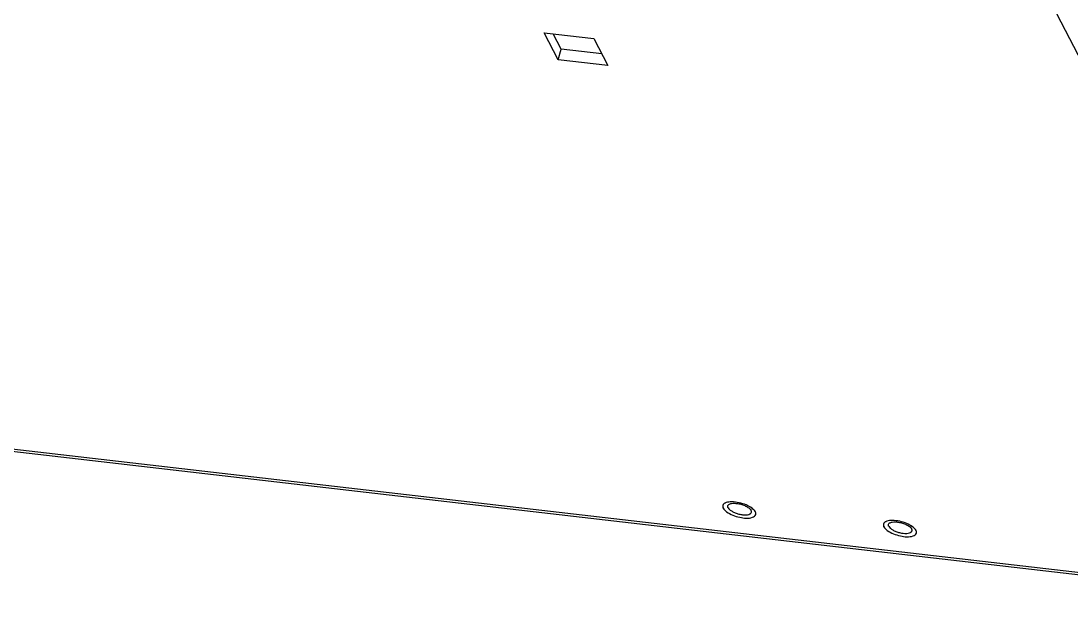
# Model space of a CAD drawing. Header units: millimetres. Extents: x -177 to 18421, y -5017 to 3255.
# Drawn here: x 13233.73 to 13265.99, y 1954.99 to 1973.03 of the extents above; entities that cross this region are included whole.
import ezdxf

# ---------------------------------------------------------------- set-up
doc = ezdxf.new("R2010")
doc.units = ezdxf.units.MM
doc.header["$LTSCALE"] = 46.255
doc.layers.get('0').update_dxf_attribs({"linetype": 'CONTINUOUS'})
doc.layers.add('02___PRT_ALL_AXES', color=7, linetype='CONTINUOUS')

msp = doc.modelspace()

# ---------------------------------------------------------------- linework, layer by layer
at = {"color": 3, "linetype": 'Continuous'}
for p, q in [((13264.486, 1975.308), (13274.969, 1955.074)), ((13169.485, 1967.298), (13274.969, 1955.074)), ((13169.581, 1967.213), (13275.064, 1954.989))]:
    msp.add_line(p, q, dxfattribs=at)
at = {"layer": '02___PRT_ALL_AXES', "color": 3, "linetype": 'Continuous'}
for p, q in [((13249.801, 1972.673), (13251.329, 1972.496)), ((13250.232, 1971.841), (13249.801, 1972.673)), ((13251.329, 1972.496), (13251.76, 1971.664)), ((13251.76, 1971.664), (13250.232, 1971.841))]:
    msp.add_line(p, q, dxfattribs=at)
at = {"layer": '02___PRT_ALL_AXES', "color": 7, "linetype": 'Continuous'}
for p, q in [((13250.323, 1972.171), (13250.08, 1972.641)), ((13250.232, 1971.841), (13250.323, 1972.171)), ((13251.572, 1972.026), (13250.323, 1972.171)), ((13255.307, 1958.059), (13255.314, 1958.088)), ((13260.242, 1957.487), (13260.25, 1957.516))]:
    msp.add_line(p, q, dxfattribs=at)
at = {"layer": '02___PRT_ALL_AXES', "color": 3, "linetype": 'Continuous'}
for centre in [(13255.38, 1958.118), (13260.315, 1957.546)]:
    msp.add_arc(centre, 0.0885, 152.6183, 164.4172, dxfattribs=at)
for points, knots in [([(13255.294, 1958.142), (13255.292, 1958.134), (13255.29, 1958.115), (13255.293, 1958.097), (13255.295, 1958.088)], [0, 0, 0, 0, 0.484279, 1, 1, 1, 1]), ([(13255.337, 1958.199), (13255.33, 1958.194), (13255.316, 1958.182), (13255.305, 1958.167), (13255.301, 1958.159)], [0, 0, 0, 0, 0.523205, 1, 1, 1, 1]), ([(13255.394, 1958.228), (13255.384, 1958.224), (13255.364, 1958.216), (13255.346, 1958.205), (13255.337, 1958.199)], [0, 0, 0, 0, 0.527415, 1, 1, 1, 1]), ([(13255.295, 1958.088), (13255.297, 1958.083), (13255.3, 1958.073), (13255.304, 1958.064), (13255.307, 1958.059)], [0, 0, 0, 0, 0.485933, 1, 1, 1, 1]), ([(13255.41, 1957.948), (13255.527, 1957.861), (13255.792, 1957.765), (13256.082, 1957.734), (13256.206, 1957.777)], [0, 0, 0, 0, 0.526547, 1, 1, 1, 1]), ([(13256.31, 1957.887), (13256.309, 1957.896), (13256.306, 1957.917), (13256.299, 1957.935), (13256.294, 1957.945)], [0, 0, 0, 0, 0.474005, 1, 1, 1, 1]), ([(13256.306, 1957.862), (13256.307, 1957.866), (13256.309, 1957.874), (13256.31, 1957.883), (13256.31, 1957.887)], [0, 0, 0, 0, 0.496196, 1, 1, 1, 1]), ([(13260.23, 1957.57), (13260.228, 1957.562), (13260.226, 1957.543), (13260.228, 1957.525), (13260.231, 1957.516)], [0, 0, 0, 0, 0.484279, 1, 1, 1, 1]), ([(13260.231, 1957.516), (13260.232, 1957.511), (13260.236, 1957.501), (13260.24, 1957.492), (13260.242, 1957.487)], [0, 0, 0, 0, 0.485933, 1, 1, 1, 1]), ([(13260.273, 1957.627), (13260.265, 1957.622), (13260.251, 1957.61), (13260.241, 1957.595), (13260.237, 1957.587)], [0, 0, 0, 0, 0.523205, 1, 1, 1, 1]), ([(13260.33, 1957.656), (13260.319, 1957.652), (13260.3, 1957.644), (13260.281, 1957.633), (13260.273, 1957.627)], [0, 0, 0, 0, 0.527415, 1, 1, 1, 1]), ([(13260.346, 1957.376), (13260.463, 1957.289), (13260.728, 1957.193), (13261.018, 1957.162), (13261.142, 1957.205)], [0, 0, 0, 0, 0.526547, 1, 1, 1, 1]), ([(13261.245, 1957.315), (13261.245, 1957.324), (13261.242, 1957.345), (13261.234, 1957.364), (13261.23, 1957.373)], [0, 0, 0, 0, 0.474005, 1, 1, 1, 1]), ([(13261.242, 1957.29), (13261.243, 1957.294), (13261.245, 1957.302), (13261.245, 1957.311), (13261.245, 1957.315)], [0, 0, 0, 0, 0.496196, 1, 1, 1, 1])]:
    msp.add_open_spline(points, degree=3, knots=knots, dxfattribs=at)
for points in [[(13255.568, 1958.252), (13255.509, 1958.252), (13255.449, 1958.247), (13255.394, 1958.228)], [(13256.01, 1958.156), (13255.871, 1958.215), (13255.718, 1958.251), (13255.568, 1958.252)], [(13256.19, 1958.056), (13256.135, 1958.097), (13256.073, 1958.129), (13256.01, 1958.156)], [(13255.307, 1958.059), (13255.33, 1958.014), (13255.37, 1957.978), (13255.41, 1957.948)], [(13256.294, 1957.945), (13256.271, 1957.99), (13256.231, 1958.026), (13256.19, 1958.056)], [(13256.206, 1957.777), (13256.248, 1957.791), (13256.294, 1957.82), (13256.306, 1957.862)], [(13260.242, 1957.487), (13260.266, 1957.442), (13260.305, 1957.407), (13260.346, 1957.376)], [(13260.504, 1957.68), (13260.445, 1957.68), (13260.385, 1957.675), (13260.33, 1957.656)], [(13260.945, 1957.584), (13260.807, 1957.643), (13260.654, 1957.679), (13260.504, 1957.68)], [(13261.126, 1957.484), (13261.071, 1957.525), (13261.009, 1957.558), (13260.945, 1957.584)], [(13261.23, 1957.373), (13261.206, 1957.418), (13261.167, 1957.454), (13261.126, 1957.484)], [(13261.142, 1957.205), (13261.184, 1957.219), (13261.23, 1957.248), (13261.242, 1957.29)]]:
    msp.add_open_spline(points, degree=3, dxfattribs=at)
at = {"layer": '02___PRT_ALL_AXES', "color": 7, "linetype": 'Continuous'}
for points, knots in [([(13255.448, 1958.091), (13255.447, 1958.095), (13255.444, 1958.107), (13255.444, 1958.121), (13255.447, 1958.13)], [0, 0, 0, 0, 0.265804, 1, 1, 1, 1]), ([(13255.447, 1958.13), (13255.449, 1958.139), (13255.458, 1958.156), (13255.483, 1958.177), (13255.517, 1958.193), (13255.576, 1958.208), (13255.667, 1958.211), (13255.786, 1958.196), (13255.907, 1958.163), (13256.018, 1958.116), (13256.105, 1958.06), (13256.148, 1958.014), (13256.161, 1957.99)], [0, 0, 0, 0, 0.033684, 0.071836, 0.117217, 0.170823, 0.301061, 0.453971, 0.615184, 0.768732, 0.900121, 1, 1, 1, 1]), ([(13255.456, 1958.072), (13255.455, 1958.073), (13255.452, 1958.08), (13255.449, 1958.086), (13255.448, 1958.091)], [0, 0, 0, 0, 0.260958, 1, 1, 1, 1]), ([(13255.456, 1958.072), (13255.467, 1958.05), (13255.505, 1958.008), (13255.581, 1957.956), (13255.678, 1957.91), (13255.787, 1957.875), (13255.898, 1957.855), (13256.001, 1957.85), (13256.086, 1957.862), (13256.133, 1957.883), (13256.149, 1957.898)], [0, 0, 0, 0, 0.09442, 0.216814, 0.36051, 0.514527, 0.666202, 0.803238, 0.915853, 1, 1, 1, 1]), ([(13256.149, 1957.898), (13256.151, 1957.9), (13256.161, 1957.91), (13256.167, 1957.922), (13256.17, 1957.931)], [0, 0, 0, 0, 0.265894, 1, 1, 1, 1]), ([(13256.17, 1957.931), (13256.172, 1957.94), (13256.173, 1957.961), (13256.166, 1957.98), (13256.161, 1957.99)], [0, 0, 0, 0, 0.466766, 1, 1, 1, 1]), ([(13260.383, 1957.52), (13260.382, 1957.523), (13260.379, 1957.536), (13260.38, 1957.549), (13260.382, 1957.558)], [0, 0, 0, 0, 0.265804, 1, 1, 1, 1]), ([(13260.382, 1957.558), (13260.385, 1957.567), (13260.394, 1957.585), (13260.419, 1957.605), (13260.452, 1957.621), (13260.512, 1957.636), (13260.603, 1957.639), (13260.722, 1957.624), (13260.843, 1957.591), (13260.953, 1957.544), (13261.04, 1957.488), (13261.084, 1957.442), (13261.096, 1957.418)], [0, 0, 0, 0, 0.033684, 0.071836, 0.117217, 0.170823, 0.301061, 0.453971, 0.615184, 0.768732, 0.900121, 1, 1, 1, 1]), ([(13260.391, 1957.5), (13260.39, 1957.501), (13260.387, 1957.508), (13260.385, 1957.514), (13260.383, 1957.52)], [0, 0, 0, 0, 0.260958, 1, 1, 1, 1]), ([(13260.391, 1957.5), (13260.402, 1957.478), (13260.44, 1957.436), (13260.516, 1957.384), (13260.614, 1957.338), (13260.723, 1957.303), (13260.834, 1957.283), (13260.937, 1957.278), (13261.022, 1957.29), (13261.069, 1957.312), (13261.085, 1957.326)], [0, 0, 0, 0, 0.09442, 0.216814, 0.36051, 0.514527, 0.666202, 0.803238, 0.915853, 1, 1, 1, 1]), ([(13261.085, 1957.326), (13261.087, 1957.329), (13261.096, 1957.338), (13261.103, 1957.35), (13261.105, 1957.359)], [0, 0, 0, 0, 0.265894, 1, 1, 1, 1]), ([(13261.105, 1957.359), (13261.108, 1957.368), (13261.109, 1957.389), (13261.101, 1957.408), (13261.096, 1957.418)], [0, 0, 0, 0, 0.466766, 1, 1, 1, 1])]:
    msp.add_open_spline(points, degree=3, knots=knots, dxfattribs=at)

doc.saveas('drawing.dxf')
